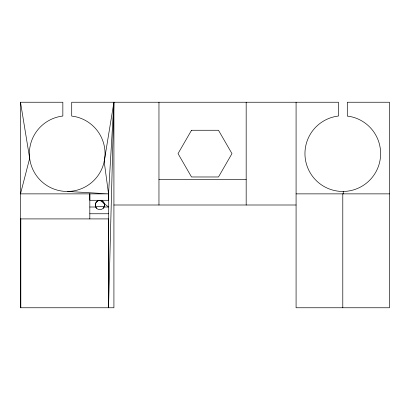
<?xml version="1.0" encoding="UTF-8"?>
<svg xmlns="http://www.w3.org/2000/svg" width="410" height="410" viewBox="0 0 410 410"><rect width="100%" height="100%" fill="white"/><g stroke="black" fill="none" stroke-linecap="round" stroke-linejoin="round"><path stroke-width="0.61" d="M89.821 218.909L89.821 193.868L89.821 200.29L108.537 200.29L108.537 193.868L113.918 102.239L113.918 307.761L20.5 307.761L20.5 218.909L108.537 218.909L108.537 307.761L113.918 102.239L104.191 161.596L108.537 193.868L108.537 307.761M103.233 208.28C105.995 205.6 103.996 200.393 100.122 200.377L108.537 207.009L104.068 207.009M99.871 200.311C95.894 200.29 93.726 205.574 96.627 208.326M20.531 307.761L20.5 102.239L62.843 102.239L62.843 116.056L62.525 116.076A37.833 37.833 0 0 0 34.671 172.928A37.833 37.833 0 0 0 97.918 175.721A37.833 37.833 0 0 0 75.189 116.635L71.714 116.091L71.714 102.239L338.424 102.239L338.424 116.056L338.106 116.076A37.833 37.833 0 0 0 310.252 172.928A37.833 37.833 0 0 0 373.5 175.721A37.833 37.833 0 0 0 350.77 116.635L347.296 116.091L347.296 102.239L389.5 102.239L389.5 307.761L296.082 307.761L296.082 102.239M158.962 179.365L246.174 179.365M296.082 193.868L389.5 193.868M113.918 205L296.082 205M89.821 207.009L95.73 207.009M89.821 213.759L108.537 213.759M95.51 206.358L104.232 206.758A4.669 4.669 0 0 0 99.261 200.372A4.669 4.669 0 0 0 96.217 207.87A4.669 4.669 0 0 0 104.232 206.758M67.66 191.449L108.537 193.868L20.5 193.868L29.663 158.306L20.5 102.239M343.242 191.449L343.242 193.868M342.791 193.868L342.791 307.761M246.174 102.239L246.174 205M158.962 102.239L158.962 205M20.756 218.909L20.756 307.761L20.756 218.909M191.516 130.267L178.032 153.622L191.516 176.976L218.484 176.976L231.968 153.622L218.484 130.267L191.516 130.267"/></g></svg>
